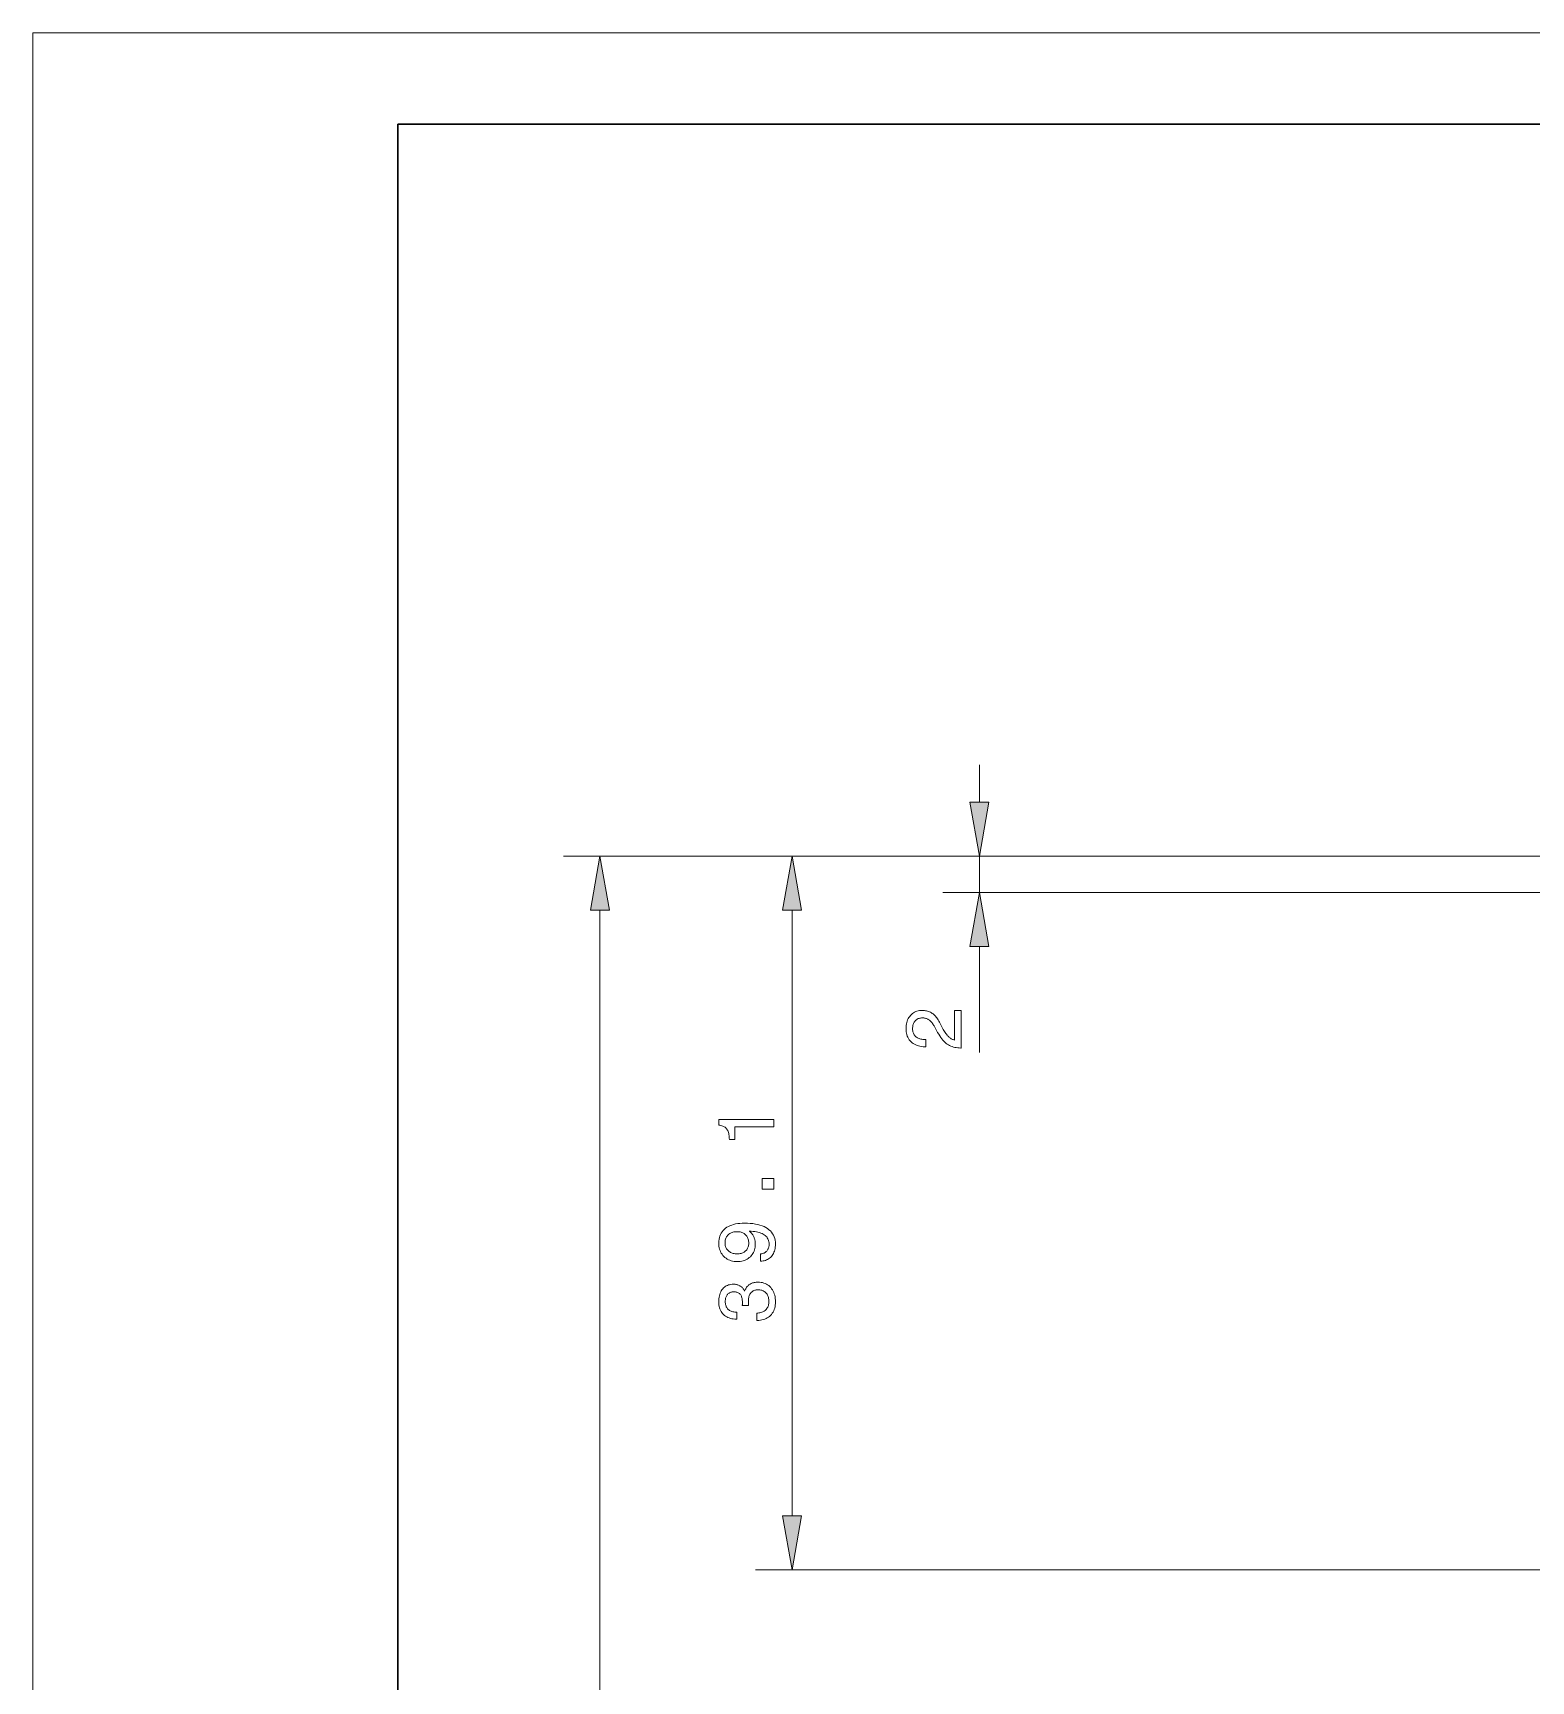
# Model space of a CAD drawing. Extents: x 0 to 297, y 0 to 420.
# Drawn here: x 0 to 82.1, y 329.7 to 420 of the extents above; entities that cross this region are included whole.
import ezdxf

# ---------------------------------------------------------------- set-up
doc = ezdxf.new("R2010")
doc.units = 0

msp = doc.modelspace()

# ---------------------------------------------------------------- linework, layer by layer
at = {"color": 7, "lineweight": 13}
for p, q in [((0, 0), (0, 420)), ((0, 420), (297, 420)), ((95.257, 374.908), (29.063, 374.908)), ((95.257, 374.908), (39.595, 374.908)), ((95.257, 374.908), (49.853, 374.908)), ((96.057, 372.908), (49.853, 372.908)), ((31.063, 157.163), (31.063, 371.954)), ((41.595, 338.763), (41.595, 371.954)), ((89.682, 335.808), (39.595, 335.808))]:
    msp.add_line(p, q, dxfattribs=at)
at = {"color": 7, "lineweight": 30}
for p, q in [((20, 5), (20, 415)), ((20, 415), (292, 415))]:
    msp.add_line(p, q, dxfattribs=at)
at = {"color": 7, "lineweight": 13, "ltscale": 0.051139}
msp.add_line((51.853, 377.863), (51.853, 379.908), dxfattribs=at)
at = {"color": 7, "lineweight": 13, "ltscale": 0.05}
msp.add_line((51.853, 372.908), (51.853, 374.908), dxfattribs=at)
at = {"color": 7, "lineweight": 13, "ltscale": 0.145161}
msp.add_line((51.853, 364.147), (51.853, 369.954), dxfattribs=at)
at = {"color": 7, "lineweight": 13}
for points in [[(51.332, 377.863), (51.853, 374.908), (52.374, 377.863)], [(31.584, 371.954), (31.063, 374.908), (30.542, 371.954)], [(42.116, 371.954), (41.595, 374.908), (41.074, 371.954)], [(52.374, 369.954), (51.853, 372.908), (51.332, 369.954)], [(50.853, 364.394), (50.84, 364.394), (50.753, 364.396), (50.668, 364.402), (50.587, 364.413), (50.508, 364.427), (50.432, 364.446), (50.359, 364.468), (50.289, 364.495), (50.222, 364.526), (50.158, 364.561), (50.097, 364.601), (50.038, 364.645), (49.978, 364.697), (49.919, 364.754), (49.859, 364.819), (49.8, 364.89), (49.741, 364.968), (49.682, 365.053), (49.623, 365.144), (49.565, 365.242), (49.506, 365.347), (49.367, 365.602), (49.342, 365.647), (49.316, 365.689), (49.289, 365.729), (49.262, 365.766), (49.235, 365.801), (49.206, 365.833), (49.178, 365.863), (49.148, 365.89), (49.118, 365.915), (49.087, 365.937), (49.056, 365.957), (49.023, 365.975), (48.99, 365.991), (48.955, 366.005), (48.919, 366.016), (48.882, 366.026), (48.844, 366.033), (48.805, 366.038), (48.765, 366.042), (48.724, 366.043), (48.677, 366.041), (48.632, 366.036), (48.589, 366.028), (48.548, 366.016), (48.508, 366.002), (48.471, 365.984), (48.435, 365.962), (48.401, 365.938), (48.369, 365.91), (48.339, 365.879), (48.311, 365.845), (48.286, 365.809), (48.264, 365.771), (48.245, 365.731), (48.229, 365.688), (48.216, 365.643), (48.206, 365.596), (48.198, 365.547), (48.194, 365.495), (48.192, 365.442), (48.194, 365.388), (48.2, 365.338), (48.209, 365.289), (48.222, 365.243), (48.239, 365.198), (48.259, 365.157), (48.283, 365.117), (48.311, 365.08), (48.343, 365.045), (48.378, 365.013), (48.416, 364.983), (48.458, 364.956), (48.502, 364.933), (48.549, 364.912), (48.598, 364.895), (48.651, 364.881), (48.706, 364.87), (48.764, 364.862), (48.825, 364.857), (48.888, 364.856), (48.924, 364.856), (48.924, 364.464), (48.863, 364.464), (48.77, 364.466), (48.681, 364.474), (48.596, 364.488), (48.515, 364.507), (48.438, 364.531), (48.365, 364.561), (48.295, 364.596), (48.23, 364.636), (48.169, 364.682), (48.111, 364.733), (48.059, 364.789), (48.011, 364.849), (47.97, 364.913), (47.934, 364.98), (47.903, 365.051), (47.878, 365.126), (47.859, 365.205), (47.845, 365.288), (47.837, 365.374), (47.834, 365.465), (47.837, 365.552), (47.844, 365.635), (47.856, 365.715), (47.874, 365.792), (47.896, 365.865), (47.923, 365.935), (47.955, 366.002), (47.992, 366.065), (48.034, 366.124), (48.081, 366.181), (48.132, 366.233), (48.186, 366.279), (48.243, 366.32), (48.303, 366.355), (48.366, 366.385), (48.432, 366.41), (48.501, 366.429), (48.574, 366.443), (48.649, 366.451), (48.728, 366.454), (48.789, 366.452), (48.849, 366.447), (48.907, 366.439), (48.964, 366.428), (49.019, 366.414), (49.072, 366.396), (49.124, 366.375), (49.175, 366.351), (49.223, 366.324), (49.271, 366.293), (49.317, 366.26), (49.362, 366.223), (49.405, 366.182), (49.447, 366.138), (49.488, 366.091), (49.528, 366.04), (49.566, 365.986), (49.604, 365.929), (49.64, 365.868), (49.675, 365.804), (49.803, 365.551), (49.84, 365.481), (49.877, 365.415), (49.912, 365.353), (49.948, 365.296), (49.982, 365.242), (50.015, 365.192), (50.048, 365.146), (50.08, 365.105), (50.112, 365.067), (50.143, 365.034), (50.173, 365.003), (50.205, 364.975), (50.237, 364.949), (50.27, 364.925), (50.303, 364.903), (50.338, 364.884), (50.373, 364.866), (50.408, 364.851), (50.445, 364.837), (50.482, 364.826), (50.482, 366.454), (50.853, 366.454)], [(40.595, 360.077), (38.462, 360.077), (38.462, 359.377), (38.156, 359.377), (38.153, 359.452), (38.148, 359.523), (38.141, 359.59), (38.13, 359.654), (38.117, 359.713), (38.102, 359.768), (38.084, 359.82), (38.063, 359.867), (38.04, 359.911), (38.014, 359.95), (37.985, 359.986), (37.953, 360.019), (37.917, 360.049), (37.878, 360.076), (37.836, 360.1), (37.791, 360.121), (37.742, 360.139), (37.69, 360.155), (37.635, 360.167), (37.576, 360.176), (37.576, 360.469), (40.595, 360.469)], [(40.595, 356.657), (39.952, 356.657), (39.952, 357.254), (40.595, 357.254)], [(39.853, 352.721), (39.853, 353.117), (39.897, 353.121), (39.939, 353.127), (39.98, 353.136), (40.018, 353.147), (40.054, 353.161), (40.088, 353.177), (40.12, 353.197), (40.151, 353.219), (40.179, 353.243), (40.205, 353.27), (40.229, 353.3), (40.251, 353.331), (40.27, 353.365), (40.286, 353.4), (40.3, 353.438), (40.311, 353.478), (40.32, 353.52), (40.327, 353.563), (40.33, 353.609), (40.332, 353.657), (40.329, 353.721), (40.321, 353.782), (40.308, 353.841), (40.289, 353.896), (40.265, 353.947), (40.235, 353.996), (40.2, 354.042), (40.16, 354.085), (40.114, 354.124), (40.063, 354.161), (40.006, 354.194), (39.944, 354.225), (39.876, 354.253), (39.803, 354.278), (39.724, 354.3), (39.639, 354.319), (39.549, 354.335), (39.453, 354.348), (39.351, 354.358), (39.244, 354.365), (39.276, 354.34), (39.306, 354.313), (39.335, 354.285), (39.363, 354.255), (39.388, 354.225), (39.412, 354.194), (39.435, 354.161), (39.456, 354.128), (39.475, 354.093), (39.493, 354.058), (39.509, 354.021), (39.523, 353.983), (39.536, 353.945), (39.547, 353.906), (39.556, 353.866), (39.563, 353.825), (39.569, 353.783), (39.574, 353.741), (39.576, 353.697), (39.577, 353.653), (39.574, 353.569), (39.566, 353.489), (39.552, 353.412), (39.533, 353.338), (39.509, 353.267), (39.479, 353.199), (39.443, 353.135), (39.402, 353.074), (39.356, 353.016), (39.304, 352.961), (39.248, 352.911), (39.188, 352.866), (39.124, 352.826), (39.058, 352.791), (38.987, 352.762), (38.914, 352.738), (38.837, 352.72), (38.756, 352.706), (38.672, 352.698), (38.584, 352.696), (38.496, 352.699), (38.411, 352.707), (38.33, 352.721), (38.252, 352.741), (38.177, 352.766), (38.106, 352.797), (38.038, 352.834), (37.974, 352.876), (37.913, 352.924), (37.856, 352.977), (37.803, 353.035), (37.755, 353.097), (37.713, 353.162), (37.677, 353.23), (37.646, 353.302), (37.621, 353.378), (37.601, 353.456), (37.587, 353.539), (37.579, 353.625), (37.576, 353.714), (37.58, 353.816), (37.591, 353.914), (37.609, 354.007), (37.635, 354.095), (37.667, 354.178), (37.708, 354.255), (37.755, 354.329), (37.81, 354.397), (37.872, 354.46), (37.941, 354.518), (38.017, 354.571), (38.1, 354.619), (38.189, 354.661), (38.284, 354.697), (38.386, 354.728), (38.495, 354.753), (38.61, 354.772), (38.731, 354.786), (38.859, 354.795), (38.993, 354.798), (39.152, 354.795), (39.303, 354.786), (39.446, 354.771), (39.583, 354.75), (39.711, 354.723), (39.833, 354.691), (39.946, 354.652), (40.053, 354.607), (40.152, 354.557), (40.243, 354.5), (40.326, 354.438), (40.401, 354.371), (40.467, 354.299), (40.524, 354.222), (40.572, 354.14), (40.612, 354.053), (40.642, 353.96), (40.664, 353.863), (40.677, 353.76), (40.682, 353.653), (40.679, 353.569), (40.673, 353.489), (40.661, 353.413), (40.646, 353.34), (40.625, 353.27), (40.6, 353.204), (40.571, 353.141), (40.537, 353.082), (40.499, 353.026), (40.456, 352.974), (40.409, 352.926), (40.36, 352.883), (40.307, 352.845), (40.251, 352.812), (40.193, 352.784), (40.131, 352.761), (40.066, 352.744), (39.998, 352.731), (39.927, 352.724)], [(38.58, 353.113), (38.637, 353.115), (38.691, 353.12), (38.744, 353.128), (38.794, 353.139), (38.841, 353.153), (38.887, 353.171), (38.93, 353.192), (38.97, 353.216), (39.009, 353.244), (39.045, 353.274), (39.078, 353.308), (39.107, 353.343), (39.133, 353.381), (39.156, 353.42), (39.175, 353.462), (39.191, 353.505), (39.203, 353.551), (39.212, 353.599), (39.217, 353.649), (39.219, 353.701), (39.217, 353.759), (39.212, 353.814), (39.203, 353.867), (39.191, 353.917), (39.176, 353.965), (39.157, 354.01), (39.134, 354.052), (39.109, 354.092), (39.079, 354.129), (39.047, 354.164), (39.011, 354.196), (38.973, 354.224), (38.932, 354.25), (38.889, 354.271), (38.843, 354.29), (38.795, 354.305), (38.744, 354.317), (38.69, 354.325), (38.634, 354.33), (38.576, 354.332), (38.516, 354.33), (38.46, 354.325), (38.406, 354.317), (38.354, 354.305), (38.305, 354.29), (38.258, 354.271), (38.214, 354.25), (38.172, 354.224), (38.133, 354.196), (38.096, 354.164), (38.062, 354.129), (38.032, 354.092), (38.005, 354.053), (37.982, 354.012), (37.962, 353.968), (37.946, 353.922), (37.934, 353.873), (37.925, 353.822), (37.92, 353.769), (37.918, 353.714), (37.92, 353.661), (37.925, 353.61), (37.934, 353.561), (37.947, 353.515), (37.963, 353.47), (37.983, 353.428), (38.007, 353.387), (38.035, 353.349), (38.065, 353.313), (38.1, 353.279), (38.138, 353.247), (38.178, 353.219), (38.22, 353.194), (38.264, 353.173), (38.311, 353.155), (38.36, 353.14), (38.412, 353.128), (38.465, 353.12), (38.521, 353.115)], [(39.655, 349.47), (39.655, 349.869), (39.717, 349.871), (39.776, 349.878), (39.832, 349.887), (39.885, 349.899), (39.936, 349.915), (39.983, 349.934), (40.028, 349.956), (40.07, 349.982), (40.109, 350.011), (40.145, 350.043), (40.178, 350.077), (40.208, 350.115), (40.234, 350.155), (40.256, 350.198), (40.276, 350.244), (40.291, 350.292), (40.303, 350.343), (40.312, 350.396), (40.317, 350.453), (40.319, 350.512), (40.317, 350.569), (40.313, 350.625), (40.305, 350.677), (40.294, 350.728), (40.28, 350.775), (40.262, 350.821), (40.242, 350.863), (40.218, 350.904), (40.191, 350.941), (40.161, 350.976), (40.128, 351.009), (40.093, 351.038), (40.055, 351.063), (40.016, 351.085), (39.973, 351.104), (39.929, 351.119), (39.882, 351.131), (39.832, 351.139), (39.781, 351.144), (39.727, 351.146), (39.678, 351.144), (39.631, 351.139), (39.586, 351.131), (39.544, 351.119), (39.503, 351.104), (39.465, 351.086), (39.43, 351.064), (39.396, 351.039), (39.365, 351.01), (39.336, 350.979), (39.309, 350.944), (39.285, 350.906), (39.264, 350.866), (39.246, 350.823), (39.23, 350.777), (39.218, 350.728), (39.208, 350.677), (39.201, 350.623), (39.197, 350.567), (39.195, 350.507), (39.195, 350.499), (39.195, 350.49), (39.196, 350.482), (39.196, 350.473), (39.196, 350.464), (39.196, 350.455), (39.196, 350.446), (39.197, 350.437), (39.197, 350.428), (39.197, 350.419), (39.198, 350.409), (39.198, 350.399), (39.199, 350.388), (39.2, 350.377), (39.2, 350.365), (39.201, 350.353), (39.201, 350.339), (39.202, 350.326), (39.203, 350.311), (39.204, 350.297), (38.864, 350.297), (38.865, 350.306), (38.865, 350.315), (38.866, 350.324), (38.866, 350.333), (38.866, 350.342), (38.867, 350.351), (38.867, 350.359), (38.867, 350.368), (38.867, 350.377), (38.868, 350.385), (38.868, 350.393), (38.868, 350.402), (38.868, 350.41), (38.868, 350.418), (38.868, 350.426), (38.868, 350.433), (38.868, 350.441), (38.869, 350.448), (38.869, 350.456), (38.869, 350.463), (38.867, 350.52), (38.864, 350.573), (38.858, 350.624), (38.85, 350.672), (38.84, 350.716), (38.827, 350.758), (38.812, 350.797), (38.795, 350.832), (38.776, 350.865), (38.754, 350.894), (38.73, 350.921), (38.703, 350.945), (38.674, 350.966), (38.642, 350.984), (38.608, 350.999), (38.572, 351.012), (38.533, 351.022), (38.492, 351.029), (38.449, 351.033), (38.403, 351.034), (38.358, 351.033), (38.316, 351.029), (38.276, 351.022), (38.237, 351.013), (38.201, 351), (38.167, 350.985), (38.136, 350.968), (38.106, 350.947), (38.078, 350.924), (38.053, 350.898), (38.029, 350.87), (38.009, 350.839), (37.99, 350.806), (37.974, 350.771), (37.961, 350.733), (37.95, 350.692), (37.941, 350.65), (37.935, 350.605), (37.932, 350.557), (37.93, 350.507), (37.932, 350.451), (37.937, 350.398), (37.945, 350.348), (37.956, 350.3), (37.971, 350.255), (37.989, 350.213), (38.01, 350.174), (38.034, 350.137), (38.062, 350.103), (38.093, 350.072), (38.127, 350.044), (38.164, 350.018), (38.204, 349.996), (38.247, 349.977), (38.293, 349.961), (38.342, 349.947), (38.394, 349.937), (38.45, 349.929), (38.508, 349.925), (38.569, 349.923), (38.569, 349.54), (38.54, 349.54), (38.453, 349.542), (38.371, 349.55), (38.291, 349.563), (38.216, 349.581), (38.144, 349.604), (38.075, 349.632), (38.011, 349.665), (37.949, 349.704), (37.892, 349.747), (37.838, 349.796), (37.788, 349.849), (37.744, 349.905), (37.704, 349.966), (37.67, 350.029), (37.642, 350.097), (37.618, 350.167), (37.6, 350.242), (37.587, 350.32), (37.579, 350.401), (37.576, 350.486), (37.578, 350.576), (37.585, 350.662), (37.595, 350.743), (37.61, 350.821), (37.629, 350.894), (37.653, 350.963), (37.681, 351.028), (37.713, 351.089), (37.749, 351.146), (37.789, 351.199), (37.833, 351.247), (37.881, 351.29), (37.932, 351.328), (37.987, 351.361), (38.044, 351.389), (38.105, 351.411), (38.17, 351.429), (38.238, 351.442), (38.309, 351.449), (38.384, 351.452), (38.426, 351.451), (38.468, 351.448), (38.508, 351.443), (38.547, 351.436), (38.585, 351.428), (38.622, 351.417), (38.657, 351.405), (38.691, 351.39), (38.723, 351.374), (38.755, 351.356), (38.785, 351.336), (38.813, 351.314), (38.84, 351.29), (38.866, 351.265), (38.89, 351.237), (38.913, 351.208), (38.934, 351.177), (38.954, 351.144), (38.972, 351.109), (38.989, 351.072), (39.007, 351.12), (39.028, 351.165), (39.051, 351.207), (39.075, 351.248), (39.102, 351.286), (39.131, 351.321), (39.161, 351.354), (39.194, 351.385), (39.228, 351.414), (39.265, 351.44), (39.303, 351.464), (39.343, 351.485), (39.385, 351.504), (39.429, 351.521), (39.474, 351.534), (39.521, 351.546), (39.57, 351.554), (39.62, 351.561), (39.673, 351.564), (39.727, 351.566), (39.811, 351.563), (39.893, 351.554), (39.971, 351.539), (40.045, 351.518), (40.116, 351.492), (40.184, 351.459), (40.248, 351.421), (40.309, 351.377), (40.366, 351.327), (40.42, 351.271), (40.47, 351.21), (40.514, 351.145), (40.554, 351.076), (40.588, 351.003), (40.616, 350.927), (40.64, 350.847), (40.658, 350.762), (40.671, 350.674), (40.679, 350.582), (40.682, 350.486), (40.679, 350.395), (40.671, 350.308), (40.657, 350.225), (40.638, 350.145), (40.614, 350.069), (40.584, 349.997), (40.548, 349.929), (40.508, 349.864), (40.461, 349.803), (40.41, 349.746), (40.354, 349.694), (40.294, 349.647), (40.23, 349.605), (40.163, 349.57), (40.092, 349.539), (40.018, 349.514), (39.94, 349.495), (39.859, 349.481), (39.773, 349.473), (39.684, 349.47)], [(41.074, 338.763), (41.595, 335.808), (42.116, 338.763)]]:
    msp.add_lwpolyline(points, close=True, dxfattribs=at)
for points in [[(51.332, 377.863), (51.853, 374.908), (51.332, 377.863), (52.374, 377.863)], [(31.584, 371.954), (31.063, 374.908), (31.584, 371.954), (30.542, 371.954)], [(42.116, 371.954), (41.595, 374.908), (42.116, 371.954), (41.074, 371.954)], [(52.374, 369.954), (51.853, 372.908), (52.374, 369.954), (51.332, 369.954)], [(41.074, 338.763), (41.595, 335.808), (41.074, 338.763), (42.116, 338.763)]]:
    msp.add_solid(points, dxfattribs=at)

doc.saveas('drawing.dxf')
